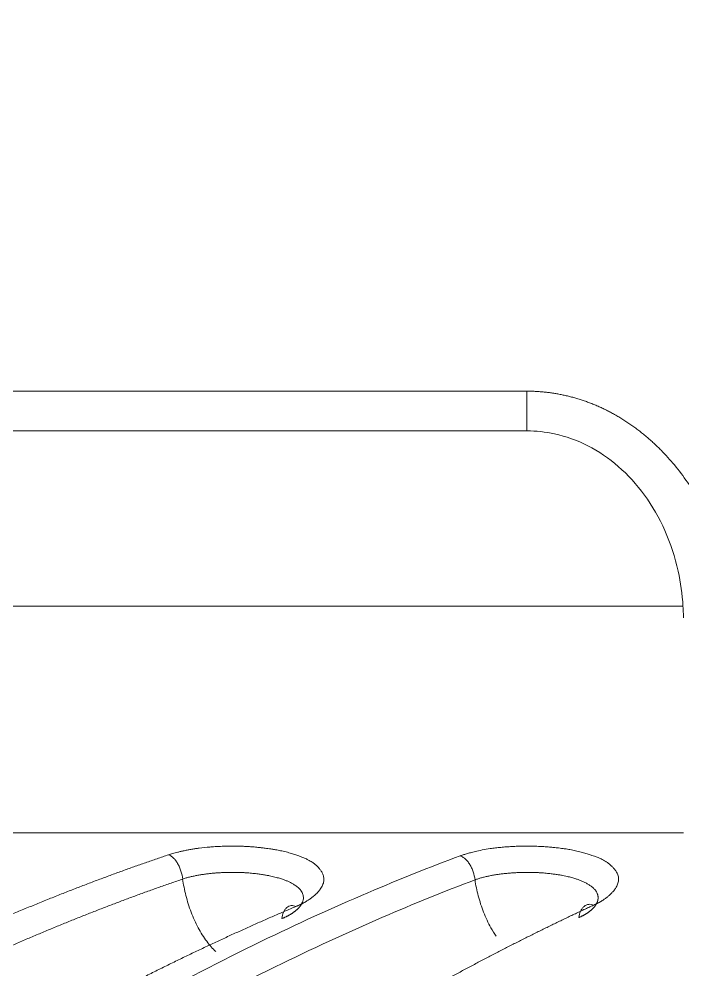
# Model space of a CAD drawing. Extents: x 19821 to 22981, y -91 to 2224.
# Drawn here: x 20843.18 to 20850.09, y 526.95 to 536.85 of the extents above; entities that cross this region are included whole.
import ezdxf

# ---------------------------------------------------------------- set-up
doc = ezdxf.new("R2010")
doc.units = 0
doc.header["$LTSCALE"] = 10
doc.header["$MEASUREMENT"] = 0
doc.layers.add('1', color=7, linetype='CONTINUOUS')

msp = doc.modelspace()

# ---------------------------------------------------------------- linework, layer by layer
at = {"layer": '1', "color": 7, "linetype": 'Continuous', "lineweight": 18}
msp.add_line((20848.4671, 532.9747), (20836.2214, 532.9747), dxfattribs=at)
at = {"layer": '1', "color": 7, "linetype": 'Continuous', "lineweight": 13}
for p, q in [((20848.4671, 532.9747), (20848.4671, 532.5611)), ((20836.2214, 532.5611), (20848.4671, 532.5611)), ((20850.0931, 530.7367), (20834.6049, 530.7367)), ((20834.6049, 528.3757), (20850.0975, 528.3757))]:
    msp.add_line(p, q, dxfattribs=at)
at = {"layer": '1', "color": 7, "linetype": 'Continuous', "lineweight": 18}
for points, knots in [([(20691.3077, 431.7399), (20691.8118, 429.8624), (20693.1906, 424.9424), (20695.914, 416.2963), (20699.8216, 405.1632), (20704.8708, 392.6223), (20711.0177, 379.6088), (20718.0482, 367.0162), (20725.8582, 355.217), (20734.4619, 344.3369), (20743.8701, 334.4965), (20754.0689, 325.8208), (20765.0331, 318.452), (20778.5147, 311.3199), (20794.7282, 305.0392), (20813.6125, 300.1856), (20832.7919, 297.2674), (20851.9796, 295.9994), (20870.879, 296.3816), (20889.1831, 298.408), (20906.6086, 302.0206), (20922.9815, 307.1546), (20938.1774, 313.7347), (20952.3055, 321.7971), (20965.5442, 331.59), (20976.4183, 342.1249), (20985.1079, 352.8905), (20991.8485, 363.3024), (20998.7853, 376.6053), (21005.2404, 393.0708), (21010.3936, 412.8351), (21013.2741, 433.5483), (21013.8544, 454.6923), (21012.3782, 475.7778), (21008.801, 498.8202), (21002.8018, 523.5291), (20994.268, 549.613), (20983.5803, 575.6986), (20970.8043, 601.5634), (20956.8092, 625.6618), (20947.1285, 640.6565), (20923.5699, 668.1636)], [0, 0, 0, 0, 0.0082069, 0.0215596, 0.0381097, 0.0578098, 0.0783679, 0.0985803, 0.1183953, 0.1377978, 0.1568237, 0.1755469, 0.1939843, 0.2122541, 0.2395791, 0.2668789, 0.2940862, 0.321042, 0.347645, 0.3734704, 0.3983715, 0.4223601, 0.4454972, 0.4678681, 0.4906141, 0.514563, 0.5313056, 0.5486882, 0.5666212, 0.5943077, 0.622846, 0.6523031, 0.6820326, 0.7116126, 0.7410481, 0.7799734, 0.8183744, 0.856331, 0.8984009, 0.9395583, 0.9734278, 0.9734278, 0.9734278, 0.9734278]), ([(20848.4671, 532.9747), (20848.4741, 532.9747), (20848.4882, 532.9746), (20848.5093, 532.9742), (20848.5306, 532.9736), (20848.5519, 532.9727), (20848.5733, 532.9715), (20848.5947, 532.9701), (20848.6162, 532.9685), (20848.6378, 532.9665), (20848.6594, 532.9643), (20848.6811, 532.9619), (20848.7028, 532.9591), (20848.7246, 532.9561), (20848.7464, 532.9528), (20848.7683, 532.9493), (20848.7902, 532.9455), (20848.8121, 532.9413), (20848.834, 532.937), (20848.856, 532.9323), (20848.878, 532.9273), (20848.9, 532.9221), (20848.922, 532.9166), (20848.944, 532.9108), (20848.9661, 532.9047), (20848.9881, 532.8983), (20849.0102, 532.8916), (20849.0322, 532.8846), (20849.0542, 532.8773), (20849.0762, 532.8697), (20849.0982, 532.8618), (20849.1202, 532.8536), (20849.1422, 532.8451), (20849.1641, 532.8363), (20849.186, 532.8272), (20849.2079, 532.8177), (20849.2297, 532.808), (20849.2515, 532.7979), (20849.2732, 532.7875), (20849.2949, 532.7768), (20849.3166, 532.7658), (20849.3382, 532.7545), (20849.3597, 532.7429), (20849.3812, 532.731), (20849.4026, 532.7188), (20849.4239, 532.7062), (20849.4451, 532.6934), (20849.4663, 532.6803), (20849.4874, 532.6669), (20849.5083, 532.6532), (20849.5292, 532.6392), (20849.55, 532.6249), (20849.5707, 532.6103), (20849.5913, 532.5955), (20849.6117, 532.5804), (20849.6321, 532.565), (20849.6523, 532.5493), (20849.6724, 532.5333), (20849.6924, 532.5171), (20849.7122, 532.5006), (20849.7319, 532.4838), (20849.7515, 532.4668), (20849.7709, 532.4495), (20849.7901, 532.4319), (20849.8092, 532.4141), (20849.8282, 532.396), (20849.847, 532.3777), (20849.9081, 532.3166), (20850.0107, 532.2032), (20850.1457, 532.0232), (20850.2734, 531.8165), (20850.3531, 531.6569), (20850.3965, 531.5578), (20850.4095, 531.5272), (20850.4226, 531.4953), (20850.4358, 531.4622), (20850.449, 531.4278), (20850.4621, 531.3921), (20850.4752, 531.3551), (20850.4881, 531.3168), (20850.5008, 531.2773), (20850.5133, 531.2365), (20850.5255, 531.1944), (20850.5374, 531.1511), (20850.5488, 531.1066), (20850.5599, 531.0608), (20850.5704, 531.0138), (20850.5804, 530.9657), (20850.5898, 530.9163), (20850.5986, 530.8659), (20850.6067, 530.8144), (20850.614, 530.7618), (20850.6206, 530.7082), (20850.6263, 530.6537), (20850.6313, 530.5983), (20850.6338, 530.561), (20850.635, 530.5422)], [0, 0, 0, 0, 0.005744, 0.011512, 0.017302, 0.023115, 0.028951, 0.03481, 0.040691, 0.046595, 0.052522, 0.058472, 0.064444, 0.070439, 0.076457, 0.082498, 0.088561, 0.094648, 0.100758, 0.106891, 0.113047, 0.119227, 0.125431, 0.131658, 0.13791, 0.144186, 0.150486, 0.156811, 0.163162, 0.169537, 0.175939, 0.182366, 0.18882, 0.1953, 0.201808, 0.208343, 0.214906, 0.221497, 0.228117, 0.234765, 0.241441, 0.248144, 0.254876, 0.261634, 0.268419, 0.275231, 0.28207, 0.288935, 0.295825, 0.302741, 0.309682, 0.316649, 0.32364, 0.330655, 0.337695, 0.344758, 0.351845, 0.358955, 0.366088, 0.373243, 0.380421, 0.387622, 0.394844, 0.402087, 0.409352, 0.416638, 0.423945, 0.431273, 0.488847, 0.551821, 0.620128, 0.693467, 0.702507, 0.711895, 0.721631, 0.731711, 0.742133, 0.752896, 0.763995, 0.775427, 0.787188, 0.799274, 0.811682, 0.824408, 0.83745, 0.850801, 0.864458, 0.878414, 0.892665, 0.907203, 0.922021, 0.937111, 0.952464, 0.968071, 0.98392, 1, 1, 1, 1]), ([(20850.0975, 530.613), (20850.0975, 530.6278), (20850.097, 530.669), (20850.095, 530.7103), (20850.0931, 530.7367)], [0, 0, 0, 0, 0.362334, 1, 1, 1, 1]), ([(20846.0611, 527.6095), (20846.0643, 527.6108), (20846.0709, 527.6135), (20846.0806, 527.6176), (20846.0906, 527.6219), (20846.1006, 527.6265), (20846.1106, 527.6312), (20846.1208, 527.6362), (20846.131, 527.6413), (20846.1412, 527.6467), (20846.1514, 527.6523), (20846.1616, 527.6581), (20846.1717, 527.6642), (20846.1894, 527.6752), (20846.2117, 527.6903), (20846.2358, 527.7086), (20846.2539, 527.7239), (20846.2672, 527.7362), (20846.2796, 527.7484), (20846.2965, 527.7659), (20846.3193, 527.7939), (20846.3371, 527.8242), (20846.3475, 527.8523), (20846.352, 527.8741), (20846.3529, 527.896), (20846.3502, 527.9169), (20846.3448, 527.9361), (20846.338, 527.9532), (20846.33, 527.9687), (20846.3214, 527.9827), (20846.3125, 527.9952), (20846.3048, 528.0049), (20846.2966, 528.0148), (20846.2849, 528.0276), (20846.269, 528.0424), (20846.2517, 528.0563), (20846.2369, 528.0668), (20846.2198, 528.0777), (20846.1981, 528.0901), (20846.1721, 528.1031), (20846.1465, 528.1145), (20846.126, 528.1229), (20846.1019, 528.1323), (20846.0701, 528.1439), (20846.0252, 528.1587), (20845.9824, 528.1711), (20845.9451, 528.1808), (20845.9165, 528.1874), (20845.889, 528.1933), (20845.8627, 528.1984), (20845.8338, 528.2035), (20845.8032, 528.2084), (20845.7716, 528.2129), (20845.7442, 528.2165), (20845.7209, 528.2193), (20845.7021, 528.2214), (20845.6878, 528.2229), (20845.6722, 528.2245), (20845.6519, 528.2265), (20845.6229, 528.2291), (20845.5864, 528.232), (20845.546, 528.2345), (20845.5, 528.2366), (20845.4513, 528.2379), (20845.3986, 528.2384), (20845.3394, 528.2378), (20845.2739, 528.2357), (20845.2135, 528.2325), (20845.1395, 528.2269), (20845.0769, 528.2204), (20845.0155, 528.212), (20844.9764, 528.2058), (20844.9362, 528.1986), (20844.8977, 528.1907), (20844.8624, 528.1827), (20844.8312, 528.175), (20844.803, 528.1675), (20844.7777, 528.1604), (20844.755, 528.1538), (20844.7409, 528.1495), (20844.7342, 528.1475)], [0, 0, 0, 0, 0.004378, 0.00891, 0.013599, 0.018444, 0.023447, 0.028609, 0.033929, 0.03941, 0.045051, 0.050853, 0.056816, 0.062941, 0.083163, 0.100509, 0.114909, 0.126311, 0.134677, 0.148987, 0.174713, 0.212082, 0.231911, 0.252009, 0.272342, 0.292874, 0.310584, 0.326964, 0.34202, 0.355761, 0.368198, 0.379344, 0.385059, 0.398192, 0.418661, 0.431262, 0.442758, 0.453156, 0.467908, 0.485245, 0.499374, 0.510048, 0.517334, 0.535916, 0.556558, 0.579194, 0.591166, 0.602355, 0.612773, 0.622435, 0.631354, 0.643616, 0.654299, 0.663434, 0.671048, 0.677159, 0.681783, 0.684929, 0.692095, 0.701291, 0.712502, 0.726326, 0.73869, 0.754554, 0.770389, 0.786218, 0.807946, 0.829777, 0.841682, 0.877254, 0.889952, 0.903488, 0.917886, 0.933171, 0.946545, 0.95905, 0.970666, 0.981375, 0.991158, 1, 1, 1, 1]), ([(20849.1622, 527.6235), (20849.1651, 527.6248), (20849.1711, 527.6275), (20849.1799, 527.6315), (20849.1888, 527.6358), (20849.1977, 527.6402), (20849.2067, 527.6448), (20849.2157, 527.6495), (20849.2247, 527.6545), (20849.2337, 527.6596), (20849.2427, 527.6649), (20849.2516, 527.6704), (20849.2605, 527.676), (20849.2693, 527.6819), (20849.2854, 527.693), (20849.3059, 527.7084), (20849.3279, 527.7273), (20849.3443, 527.7431), (20849.3562, 527.7558), (20849.3672, 527.7684), (20849.3819, 527.7862), (20849.4011, 527.8147), (20849.4149, 527.8453), (20849.4213, 527.8736), (20849.4227, 527.8954), (20849.4205, 527.9172), (20849.4148, 527.9377), (20849.4067, 527.9566), (20849.3974, 527.9733), (20849.3872, 527.9883), (20849.3766, 528.0019), (20849.366, 528.014), (20849.3569, 528.0234), (20849.3472, 528.0331), (20849.3336, 528.0454), (20849.3137, 528.0612), (20849.2897, 528.0774), (20849.2653, 528.0915), (20849.239, 528.1048), (20849.2078, 528.1186), (20849.1757, 528.1312), (20849.1409, 528.1435), (20849.1042, 528.1555), (20849.0573, 528.1693), (20849.0129, 528.1809), (20848.9743, 528.1898), (20848.9451, 528.1959), (20848.9169, 528.2012), (20848.8897, 528.2059), (20848.8606, 528.2104), (20848.8302, 528.2146), (20848.7994, 528.2185), (20848.7722, 528.2215), (20848.7489, 528.2239), (20848.7296, 528.2258), (20848.7143, 528.2271), (20848.696, 528.2287), (20848.6732, 528.2305), (20848.6445, 528.2325), (20848.6156, 528.2342), (20848.5866, 528.2356), (20848.5575, 528.2368), (20848.53, 528.2376), (20848.493, 528.2382), (20848.4507, 528.2383), (20848.406, 528.2376), (20848.3609, 528.2363), (20848.3111, 528.2342), (20848.2529, 528.2304), (20848.1954, 528.2254), (20848.1391, 528.2193), (20848.0733, 528.2105), (20848.0021, 528.1985), (20847.9434, 528.1858), (20847.9042, 528.176), (20847.8804, 528.1697), (20847.8585, 528.1636), (20847.8383, 528.1576), (20847.8197, 528.1519), (20847.8026, 528.1465), (20847.787, 528.1414), (20847.7771, 528.1381), (20847.7723, 528.1365)], [0, 0, 0, 0, 0.004196, 0.008522, 0.012978, 0.017566, 0.022285, 0.027135, 0.032119, 0.037236, 0.042486, 0.047869, 0.053387, 0.059039, 0.064826, 0.085387, 0.103049, 0.117746, 0.129428, 0.138061, 0.15248, 0.178567, 0.21651, 0.236498, 0.256691, 0.277053, 0.29755, 0.315177, 0.331444, 0.346359, 0.359933, 0.372181, 0.383117, 0.389128, 0.402054, 0.421811, 0.440026, 0.455709, 0.470238, 0.487256, 0.506967, 0.518872, 0.537059, 0.557447, 0.579966, 0.591631, 0.602596, 0.612874, 0.622478, 0.631418, 0.642987, 0.653169, 0.66199, 0.669472, 0.67563, 0.680475, 0.684017, 0.692951, 0.701856, 0.710736, 0.719594, 0.728435, 0.737262, 0.744603, 0.761859, 0.77536, 0.78493, 0.802815, 0.820788, 0.838877, 0.857111, 0.875511, 0.904838, 0.932147, 0.942455, 0.952258, 0.961548, 0.970316, 0.978552, 0.98625, 0.993401, 1, 1, 1, 1]), ([(20827.1217, 511.1597), (20827.4566, 511.5855), (20828.1768, 512.4801), (20829.3396, 513.8553), (20830.6565, 515.3321), (20832.1396, 516.9024), (20833.8172, 518.5697), (20835.6918, 520.303), (20837.6777, 521.9931), (20839.6262, 523.5063), (20841.4094, 524.7642), (20842.9949, 525.7777), (20844.4036, 526.5898), (20845.6605, 527.2384), (20846.7693, 527.745), (20847.4552, 528.0189), (20847.7723, 528.1365)], [0, 0, 0, 0, 0.051416, 0.109485, 0.173664, 0.244952, 0.324478, 0.414177, 0.511533, 0.605754, 0.69044, 0.765709, 0.83375, 0.895352, 0.951117, 1, 1, 1, 1]), ([(20847.9267, 527.887), (20847.6087, 527.767), (20846.9212, 527.4882), (20845.8099, 526.9746), (20844.5506, 526.3193), (20843.1396, 525.5013), (20841.5522, 524.4833), (20839.7676, 523.2231), (20837.8182, 521.7108), (20835.8329, 520.0256), (20833.9597, 518.3003), (20832.284, 516.6434), (20830.8032, 515.0848), (20829.4887, 513.6209), (20828.3283, 512.2593), (20827.6098, 511.3746), (20827.2758, 510.9537)], [0, 0, 0, 0, 0.048883, 0.104649, 0.166251, 0.234292, 0.309561, 0.394246, 0.488468, 0.585823, 0.675522, 0.755049, 0.826337, 0.890516, 0.948585, 1, 1, 1, 1]), ([(20849.0074, 527.4933), (20849.0103, 527.4946), (20849.016, 527.4971), (20849.0244, 527.501), (20849.0326, 527.505), (20849.0406, 527.509), (20849.0484, 527.5131), (20849.0561, 527.5171), (20849.0635, 527.5213), (20849.0708, 527.5254), (20849.0779, 527.5296), (20849.0848, 527.5338), (20849.0915, 527.5381), (20849.098, 527.5423), (20849.1043, 527.5466), (20849.1104, 527.5509), (20849.1163, 527.5552), (20849.122, 527.5596), (20849.1275, 527.5639), (20849.1328, 527.5683), (20849.1379, 527.5726), (20849.1428, 527.577), (20849.1475, 527.5813), (20849.152, 527.5857), (20849.1564, 527.5901), (20849.1605, 527.5944), (20849.1644, 527.5987), (20849.1682, 527.6031), (20849.1718, 527.6074), (20849.1751, 527.6117), (20849.1783, 527.6159), (20849.1813, 527.6202), (20849.1842, 527.6244), (20849.1869, 527.6287), (20849.1893, 527.6328), (20849.1917, 527.637), (20849.1938, 527.6411), (20849.1958, 527.6452), (20849.1976, 527.6493), (20849.1993, 527.6534), (20849.2009, 527.6574), (20849.2022, 527.6613), (20849.2035, 527.6653), (20849.2046, 527.6692), (20849.2055, 527.673), (20849.2063, 527.6768), (20849.207, 527.6806), (20849.2076, 527.6843), (20849.2081, 527.688), (20849.2084, 527.6916), (20849.2086, 527.6952), (20849.2087, 527.6987), (20849.2087, 527.7022), (20849.2086, 527.7057), (20849.2084, 527.709), (20849.2081, 527.7124), (20849.2077, 527.7157), (20849.2073, 527.7189), (20849.2067, 527.7221), (20849.2061, 527.7252), (20849.2054, 527.7282), (20849.2046, 527.7313), (20849.2038, 527.7342), (20849.2029, 527.7371), (20849.2019, 527.7399), (20849.2009, 527.7427), (20849.1998, 527.7454), (20849.1946, 527.7577), (20849.1825, 527.7774), (20849.1618, 527.7993), (20849.1477, 527.8114), (20849.143, 527.8152)], [0, 0, 0, 0, 0.013642, 0.027303, 0.040978, 0.054664, 0.068357, 0.082053, 0.095749, 0.109441, 0.123126, 0.1368, 0.15046, 0.164102, 0.177719, 0.19131, 0.204868, 0.218391, 0.231874, 0.245314, 0.258707, 0.272051, 0.285341, 0.298574, 0.311744, 0.324848, 0.337883, 0.350845, 0.36373, 0.376536, 0.389258, 0.401894, 0.414442, 0.426897, 0.439258, 0.451521, 0.463683, 0.475741, 0.487693, 0.499536, 0.511267, 0.522885, 0.534387, 0.545772, 0.557037, 0.56818, 0.5792, 0.590096, 0.600865, 0.611506, 0.622018, 0.6324, 0.64265, 0.652767, 0.66275, 0.672599, 0.682312, 0.691889, 0.701328, 0.710631, 0.719795, 0.728822, 0.737709, 0.746457, 0.755067, 0.763536, 0.771866, 0.780057, 0.876725, 0.96129, 1, 1, 1, 1]), ([(20845.9137, 527.4827), (20845.9169, 527.484), (20845.9233, 527.4867), (20845.9327, 527.4907), (20845.9419, 527.4948), (20845.9508, 527.4989), (20845.9596, 527.5031), (20845.9681, 527.5074), (20845.9763, 527.5116), (20845.9844, 527.5159), (20845.9922, 527.5203), (20845.9998, 527.5247), (20846.0072, 527.529), (20846.0143, 527.5335), (20846.0212, 527.5379), (20846.0278, 527.5423), (20846.0343, 527.5468), (20846.0405, 527.5512), (20846.0464, 527.5556), (20846.0522, 527.5601), (20846.0577, 527.5645), (20846.063, 527.5689), (20846.0681, 527.5733), (20846.0729, 527.5776), (20846.0776, 527.582), (20846.082, 527.5863), (20846.0862, 527.5906), (20846.0902, 527.5948), (20846.0941, 527.599), (20846.0977, 527.6031), (20846.1011, 527.6072), (20846.1044, 527.6113), (20846.1074, 527.6153), (20846.1103, 527.6193), (20846.113, 527.6231), (20846.1155, 527.627), (20846.1221, 527.6374), (20846.1306, 527.6541), (20846.1375, 527.6766), (20846.14, 527.6975), (20846.1389, 527.7168), (20846.1329, 527.7428), (20846.1176, 527.7715), (20846.0972, 527.7938), (20846.087, 527.8033)], [0, 0, 0, 0, 0.014531, 0.029049, 0.043547, 0.05802, 0.072462, 0.086869, 0.101234, 0.115553, 0.129821, 0.144033, 0.158183, 0.172265, 0.186273, 0.200201, 0.214044, 0.227797, 0.241454, 0.255012, 0.268465, 0.281809, 0.295039, 0.308149, 0.321135, 0.333992, 0.346716, 0.359303, 0.371749, 0.384049, 0.396201, 0.408202, 0.420047, 0.431735, 0.44326, 0.454621, 0.465815, 0.536568, 0.603452, 0.666098, 0.724239, 0.777721, 0.905674, 1, 1, 1, 1]), ([(20849.1622, 527.6235), (20849.1454, 527.6158), (20849.1118, 527.6002), (20849.0613, 527.5766), (20849.0106, 527.5527), (20848.9597, 527.5287), (20848.9087, 527.5044), (20848.8574, 527.4799), (20848.8061, 527.4552), (20848.7545, 527.4302), (20848.7028, 527.405), (20848.6509, 527.3796), (20848.5989, 527.354), (20848.5467, 527.3281), (20848.4943, 527.3021), (20848.4417, 527.2757), (20848.389, 527.2492), (20848.3361, 527.2224), (20848.283, 527.1954), (20848.2298, 527.1682), (20848.1764, 527.1407), (20848.1229, 527.113), (20848.0691, 527.0851), (20848.0152, 527.0569), (20847.9612, 527.0285), (20847.9069, 526.9999), (20847.8525, 526.971), (20847.798, 526.9419), (20847.7432, 526.9126), (20847.6883, 526.883), (20847.6333, 526.8532), (20847.578, 526.8232), (20847.5226, 526.7929), (20847.467, 526.7624), (20847.4113, 526.7316), (20847.3554, 526.7006), (20847.2993, 526.6694), (20847.243, 526.6379), (20847.1866, 526.6062), (20847.13, 526.5742), (20847.0733, 526.542), (20847.0164, 526.5096), (20846.9593, 526.4769), (20846.902, 526.444), (20846.8446, 526.4108), (20846.787, 526.3774), (20846.7293, 526.3437), (20846.4928, 526.2053), (20846.067, 525.9501), (20845.4394, 525.5576), (20844.781, 525.1286), (20844.1324, 524.6888), (20843.4914, 524.2386), (20842.8557, 523.7776), (20842.1815, 523.2727), (20841.5459, 522.7812), (20840.9307, 522.2927), (20840.3173, 521.7938), (20839.6092, 521.2019), (20838.9568, 520.6401), (20838.4031, 520.152), (20837.9907, 519.7823), (20837.611, 519.4371), (20837.2641, 519.1175), (20836.95, 518.8249), (20836.6687, 518.5601), (20836.4203, 518.3239), (20836.1269, 518.0427), (20835.7825, 517.7086), (20835.3807, 517.3132), (20834.9925, 516.9258), (20834.618, 516.5471), (20834.2572, 516.1775), (20833.9101, 515.8175), (20833.4529, 515.3375), (20832.8916, 514.7374), (20832.2332, 514.0161), (20831.6051, 513.3119), (20831.1552, 512.796), (20830.872, 512.4665), (20830.7449, 512.318), (20830.6188, 512.1699), (20830.4937, 512.0222), (20830.3694, 511.8748), (20830.2461, 511.7278), (20830.1237, 511.5813), (20830.0023, 511.4352), (20829.8818, 511.2895), (20829.7622, 511.1442), (20829.6435, 510.9994), (20829.5258, 510.855), (20829.409, 510.7112), (20829.2932, 510.5677), (20829.1782, 510.4248), (20829.0643, 510.2824), (20828.9512, 510.1404), (20828.8391, 509.999), (20828.7279, 509.858), (20828.6176, 509.7176), (20828.5446, 509.6241), (20828.5081, 509.5774)], [0, 0, 0, 0, 0.002612, 0.00523, 0.007854, 0.010483, 0.013118, 0.015759, 0.018405, 0.021057, 0.023715, 0.026378, 0.029047, 0.031721, 0.034401, 0.037087, 0.039779, 0.042476, 0.045179, 0.047887, 0.050601, 0.053321, 0.056047, 0.058778, 0.061515, 0.064257, 0.067005, 0.069759, 0.072519, 0.075284, 0.078055, 0.080832, 0.083614, 0.086402, 0.089196, 0.091996, 0.094801, 0.097612, 0.100428, 0.103251, 0.106079, 0.108912, 0.111752, 0.114597, 0.117448, 0.120304, 0.123167, 0.126035, 0.155428, 0.186093, 0.21803, 0.25124, 0.279844, 0.310159, 0.342186, 0.375926, 0.400402, 0.429294, 0.462604, 0.50033, 0.52125, 0.540633, 0.558482, 0.574794, 0.589571, 0.602813, 0.614518, 0.624688, 0.644311, 0.663324, 0.681727, 0.69952, 0.716704, 0.733277, 0.749241, 0.782363, 0.814237, 0.844864, 0.874244, 0.88057, 0.886861, 0.893119, 0.899343, 0.905533, 0.911689, 0.917812, 0.923901, 0.929956, 0.935978, 0.941966, 0.94792, 0.953841, 0.959728, 0.965582, 0.971402, 0.977188, 0.982941, 0.988661, 0.994347, 1, 1, 1, 1]), ([(20846.0611, 527.6095), (20846.0418, 527.6014), (20846.0032, 527.585), (20845.9451, 527.5601), (20845.8868, 527.535), (20845.8282, 527.5095), (20845.7693, 527.4838), (20845.7102, 527.4578), (20845.6508, 527.4314), (20845.5911, 527.4048), (20845.5312, 527.3779), (20845.471, 527.3507), (20845.4106, 527.3232), (20845.3498, 527.2953), (20845.2888, 527.2672), (20845.2276, 527.2388), (20845.1661, 527.21), (20845.1043, 527.181), (20845.0422, 527.1516), (20844.9799, 527.1219), (20844.9173, 527.0919), (20844.8544, 527.0616), (20844.7913, 527.0309), (20844.7279, 527), (20844.6643, 526.9687), (20844.6004, 526.9371), (20844.5362, 526.9051), (20844.4717, 526.8728), (20844.407, 526.8402), (20844.342, 526.8073), (20844.2768, 526.774), (20844.2113, 526.7404), (20844.1455, 526.7065), (20844.0794, 526.6722), (20844.0131, 526.6376), (20843.9465, 526.6026), (20843.7324, 526.4895), (20843.361, 526.2885), (20842.8218, 525.984), (20842.2537, 525.6493), (20841.7103, 525.3155), (20841.1807, 524.9783), (20840.654, 524.632), (20840.0648, 524.2307), (20839.5481, 523.8655), (20839.0326, 523.4911), (20838.4824, 523.0812), (20837.8399, 522.5849), (20836.992, 521.9067), (20836.0537, 521.1214), (20835.1157, 520.2929), (20834.3905, 519.6269), (20833.8271, 519.095), (20833.2893, 518.574), (20832.7488, 518.0372), (20832.204, 517.482), (20831.6534, 516.9056), (20831.123, 516.3358), (20830.7357, 515.909), (20830.4837, 515.6268), (20830.3599, 515.4874), (20830.2371, 515.3482), (20830.1153, 515.2092), (20829.9944, 515.0705), (20829.8744, 514.932), (20829.7554, 514.7937), (20829.6373, 514.6557), (20829.5201, 514.518), (20829.4039, 514.3805), (20829.2887, 514.2433), (20829.1744, 514.1065), (20829.061, 513.9699), (20828.9485, 513.8337), (20828.8371, 513.6978), (20828.7265, 513.5623), (20828.6169, 513.4271), (20828.5443, 513.3368), (20828.5081, 513.2919)], [0, 0, 0, 0, 0.003359, 0.00673, 0.010115, 0.013512, 0.016923, 0.020346, 0.023782, 0.027231, 0.030693, 0.034168, 0.037656, 0.041157, 0.044671, 0.048197, 0.051737, 0.05529, 0.058855, 0.062434, 0.066025, 0.069629, 0.073247, 0.076877, 0.08052, 0.084176, 0.087845, 0.091527, 0.095222, 0.09893, 0.102651, 0.106385, 0.110131, 0.113891, 0.117664, 0.121449, 0.125248, 0.154167, 0.184613, 0.216584, 0.250083, 0.276062, 0.305485, 0.338354, 0.374667, 0.391851, 0.424475, 0.466587, 0.499187, 0.566263, 0.623789, 0.656991, 0.688869, 0.719424, 0.748658, 0.781432, 0.813246, 0.844099, 0.873993, 0.881338, 0.888642, 0.895906, 0.903129, 0.910311, 0.917453, 0.924554, 0.931615, 0.938635, 0.945615, 0.952555, 0.959454, 0.966312, 0.97313, 0.979908, 0.986646, 0.993343, 1, 1, 1, 1])]:
    msp.add_open_spline(points, degree=3, knots=knots, dxfattribs=at)
at = {"layer": '1', "color": 7, "linetype": 'Continuous', "lineweight": 13}
for points, knots in [([(20698.7444, 469.0202), (20699.0537, 467.0519), (20701.5998, 451.6855), (20707.096, 428.4587), (20717.9394, 398.9514), (20729.755, 375.4444), (20742.4468, 357.5171), (20754.5867, 344.7797), (20765.866, 335.4359), (20780.0423, 326.9213), (20803.4832, 317.2449), (20830.7497, 311.9474), (20859.7346, 310.6889), (20890.8844, 312.8369), (20923.0158, 321.6225), (20948.4368, 336.7371), (20962.999, 349.5348), (20972.8913, 361.0832), (20981.5056, 374.9916), (20988.8013, 391.2129), (20994.5038, 409.7404), (20999.2286, 437.0224), (20998.7642, 473.9192), (20989.6155, 517.8115), (20974.4834, 560.6581), (20955.2654, 599.7948), (20939.7322, 624.8), (20903.6199, 668.1863)], [0.1557471, 0.1557471, 0.1557471, 0.1557471, 0.1631072, 0.2132649, 0.2434205, 0.276089, 0.3087575, 0.3257451, 0.3441483, 0.3664559, 0.3906224, 0.4409693, 0.4674788, 0.4961974, 0.5560278, 0.5931512, 0.6124554, 0.6333683, 0.6537476, 0.6758252, 0.7004604, 0.7271486, 0.7807463, 0.8388106, 0.8913568, 0.9482818, 1, 1, 1, 1]), ([(20850.0931, 530.7367), (20850.0856, 530.8592), (20850.0478, 531.1304), (20849.9183, 531.5271), (20849.705, 531.8996), (20849.4302, 532.2015), (20849.1094, 532.4197), (20848.7817, 532.5376), (20848.5636, 532.5611), (20848.4671, 532.5611)], [0, 0, 0, 0, 0.128875, 0.286698, 0.441451, 0.592421, 0.739904, 0.884651, 1, 1, 1, 1]), ([(20827.1216, 514.8169), (20827.1405, 514.8398), (20827.1782, 514.8857), (20827.2351, 514.9544), (20827.2921, 515.0232), (20827.3493, 515.092), (20827.4068, 515.1609), (20827.4644, 515.2297), (20827.5223, 515.2986), (20827.5804, 515.3676), (20827.6388, 515.4365), (20827.6973, 515.5055), (20827.7561, 515.5745), (20827.815, 515.6436), (20827.8742, 515.7126), (20827.9336, 515.7817), (20827.9932, 515.8508), (20828.0531, 515.9199), (20828.1131, 515.989), (20828.1734, 516.0582), (20828.2339, 516.1273), (20828.2946, 516.1965), (20828.3555, 516.2657), (20828.4166, 516.3349), (20828.478, 516.4041), (20828.5395, 516.4733), (20828.6013, 516.5425), (20828.6633, 516.6117), (20828.7255, 516.6809), (20828.788, 516.7501), (20828.8506, 516.8193), (20828.9135, 516.8885), (20828.9766, 516.9577), (20829.0399, 517.0269), (20829.1034, 517.0961), (20829.1671, 517.1653), (20829.3793, 517.3948), (20829.7471, 517.7865), (20830.2792, 518.3373), (20830.8323, 518.8935), (20831.3799, 519.4281), (20831.9232, 519.9432), (20832.4633, 520.4411), (20833.0284, 520.9468), (20833.7592, 521.581), (20834.6998, 522.3614), (20835.6367, 523.0916), (20836.4626, 523.7025), (20837.0503, 524.1206), (20837.6071, 524.5023), (20838.07, 524.8096), (20838.5077, 525.0914), (20838.913, 525.345), (20839.2969, 525.5786), (20839.6594, 525.793), (20840.0005, 525.9894), (20840.4202, 526.2248), (20840.916, 526.4927), (20841.4853, 526.7848), (20842.0264, 527.0484), (20842.4232, 527.2316), (20842.6854, 527.3485), (20842.8223, 527.4086), (20842.958, 527.4673), (20843.0925, 527.5245), (20843.2259, 527.5804), (20843.358, 527.6348), (20843.489, 527.6879), (20843.6188, 527.7397), (20843.7474, 527.7901), (20843.8749, 527.8392), (20844.0011, 527.887), (20844.1262, 527.9335), (20844.2501, 527.9788), (20844.3728, 528.0228), (20844.4944, 528.0656), (20844.6147, 528.1072), (20844.6945, 528.1341), (20844.7342, 528.1475)], [0, 0, 0, 0, 0.003456, 0.006921, 0.010394, 0.013877, 0.017368, 0.020867, 0.024376, 0.027893, 0.031419, 0.034953, 0.038496, 0.042048, 0.045609, 0.049179, 0.052757, 0.056344, 0.059939, 0.063544, 0.067157, 0.070779, 0.07441, 0.078049, 0.081698, 0.085355, 0.08902, 0.092695, 0.096378, 0.10007, 0.103771, 0.107481, 0.1112, 0.114927, 0.118663, 0.122408, 0.126162, 0.156025, 0.186884, 0.21874, 0.251593, 0.280915, 0.31151, 0.34338, 0.376525, 0.434688, 0.501144, 0.53297, 0.572288, 0.598961, 0.625635, 0.649312, 0.671819, 0.693158, 0.713328, 0.732329, 0.750161, 0.783553, 0.815472, 0.845918, 0.874892, 0.882711, 0.890474, 0.898178, 0.905825, 0.913414, 0.920946, 0.928421, 0.935837, 0.943196, 0.950498, 0.957742, 0.964929, 0.972058, 0.97913, 0.986144, 0.993101, 1, 1, 1, 1]), ([(20844.7342, 528.1475), (20844.7421, 528.1447), (20844.7503, 528.1407), (20844.7667, 528.1303), (20844.775, 528.1239), (20844.7913, 528.1087), (20844.7994, 528.0999), (20844.8148, 528.0801), (20844.8222, 528.0692), (20844.8361, 528.0455), (20844.8425, 528.0329), (20844.854, 528.0065), (20844.8591, 527.9927), (20844.8724, 527.951), (20844.8784, 527.9224), (20844.8817, 527.8955)], [0, 0, 0, 0, 0.125, 0.125, 0.25, 0.25, 0.375, 0.375, 0.5, 0.5, 0.625, 0.625, 0.75, 0.75, 1, 1, 1, 1]), ([(20847.9267, 527.887), (20847.9233, 527.9139), (20847.917, 527.9423), (20847.9031, 527.9838), (20847.8977, 527.9975), (20847.8856, 528.0237), (20847.8789, 528.0362), (20847.8644, 528.0596), (20847.8567, 528.0705), (20847.8405, 528.09), (20847.8321, 528.0986), (20847.815, 528.1136), (20847.8063, 528.1198), (20847.7891, 528.1299), (20847.7806, 528.1338), (20847.7723, 528.1365)], [0, 0, 0, 0, 0.25, 0.25, 0.375, 0.375, 0.5, 0.5, 0.625, 0.625, 0.75, 0.75, 0.875, 0.875, 1, 1, 1, 1]), ([(20846.087, 527.8033), (20846.0858, 527.8044), (20846.0752, 527.8141), (20846.0547, 527.8303), (20846.0229, 527.8492), (20845.9923, 527.8646), (20845.9617, 527.8781), (20845.9282, 527.8908), (20845.8893, 527.9035), (20845.8419, 527.9164), (20845.7955, 527.9274), (20845.7514, 527.9356), (20845.7115, 527.942), (20845.6654, 527.9485), (20845.6127, 527.9548), (20845.5705, 527.9586), (20845.5419, 527.9606), (20845.5289, 527.9614), (20845.5156, 527.9621), (20845.5018, 527.9627), (20845.4876, 527.9632), (20845.473, 527.9637), (20845.4579, 527.9641), (20845.4424, 527.9644), (20845.4266, 527.9646), (20845.4103, 527.9647), (20845.3936, 527.9646), (20845.3766, 527.9645), (20845.3592, 527.9642), (20845.3414, 527.9638), (20845.3233, 527.9633), (20845.3049, 527.9626), (20845.2862, 527.9618), (20845.2672, 527.9607), (20845.248, 527.9595), (20845.2286, 527.9582), (20845.209, 527.9566), (20845.1892, 527.9548), (20845.1693, 527.9529), (20845.1493, 527.9507), (20845.1293, 527.9482), (20845.1092, 527.9456), (20845.0892, 527.9427), (20845.0692, 527.9396), (20845.0494, 527.9363), (20845.0296, 527.9327), (20845.01, 527.9289), (20844.9907, 527.9248), (20844.9716, 527.9205), (20844.9528, 527.916), (20844.9344, 527.9112), (20844.9163, 527.9062), (20844.8987, 527.901), (20844.8873, 527.8973), (20844.8816, 527.8955)], [0, 0, 0, 0, 0.007774, 0.064549, 0.108976, 0.148037, 0.183079, 0.216138, 0.255851, 0.297987, 0.345243, 0.372198, 0.402408, 0.43599, 0.473005, 0.513475, 0.521817, 0.530404, 0.539237, 0.548317, 0.557642, 0.567215, 0.577034, 0.5871, 0.597413, 0.607973, 0.618781, 0.629836, 0.641137, 0.652686, 0.664481, 0.676522, 0.68881, 0.701345, 0.714124, 0.727148, 0.740415, 0.753922, 0.767669, 0.781654, 0.795875, 0.810329, 0.825013, 0.83992, 0.855047, 0.87039, 0.885942, 0.901698, 0.917648, 0.933783, 0.950094, 0.966575, 0.983215, 1, 1, 1, 1]), ([(20849.143, 527.8152), (20849.1389, 527.8185), (20849.1267, 527.8278), (20849.1037, 527.8431), (20849.0733, 527.8593), (20849.0409, 527.8739), (20849.0088, 527.8868), (20848.9737, 527.8988), (20848.9333, 527.9109), (20848.8842, 527.923), (20848.8367, 527.9331), (20848.7919, 527.9406), (20848.7517, 527.9463), (20848.7055, 527.9521), (20848.6531, 527.9575), (20848.6112, 527.9607), (20848.5828, 527.9622), (20848.5697, 527.9628), (20848.5562, 527.9633), (20848.5423, 527.9638), (20848.528, 527.9641), (20848.5132, 527.9644), (20848.498, 527.9645), (20848.4825, 527.9646), (20848.4665, 527.9646), (20848.4501, 527.9644), (20848.4333, 527.9642), (20848.4162, 527.9638), (20848.3987, 527.9633), (20848.3809, 527.9627), (20848.3627, 527.9619), (20848.3443, 527.9609), (20848.3256, 527.9598), (20848.3066, 527.9585), (20848.2874, 527.957), (20848.268, 527.9554), (20848.2485, 527.9535), (20848.2288, 527.9515), (20848.209, 527.9492), (20848.1892, 527.9467), (20848.1693, 527.944), (20848.1494, 527.941), (20848.1296, 527.9378), (20848.1099, 527.9344), (20848.0903, 527.9307), (20848.0709, 527.9268), (20848.0516, 527.9227), (20848.0327, 527.9183), (20848.014, 527.9136), (20847.9957, 527.9088), (20847.9778, 527.9037), (20847.9603, 527.8983), (20847.9431, 527.8928), (20847.9322, 527.8889), (20847.9267, 527.887)], [0, 0, 0, 0, 0.022801, 0.064112, 0.10799, 0.146618, 0.181318, 0.214019, 0.253478, 0.295246, 0.342014, 0.368524, 0.398161, 0.431045, 0.467248, 0.506815, 0.515171, 0.523778, 0.532637, 0.541749, 0.551113, 0.560732, 0.570604, 0.580731, 0.591114, 0.601752, 0.612646, 0.623796, 0.635203, 0.646866, 0.658787, 0.670964, 0.683399, 0.69609, 0.709038, 0.722242, 0.735699, 0.749409, 0.76337, 0.777579, 0.792036, 0.806736, 0.821676, 0.83685, 0.852253, 0.86788, 0.883726, 0.899783, 0.91604, 0.932488, 0.949119, 0.965922, 0.982887, 1, 1, 1, 1]), ([(20844.8816, 527.8955), (20844.8616, 527.8886), (20844.8214, 527.8749), (20844.7611, 527.8539), (20844.7007, 527.8328), (20844.6403, 527.8114), (20844.5798, 527.7898), (20844.5193, 527.7681), (20844.4587, 527.746), (20844.3981, 527.7238), (20844.3374, 527.7014), (20844.2766, 527.6788), (20844.2158, 527.6559), (20844.155, 527.6328), (20844.0941, 527.6095), (20844.0332, 527.586), (20843.9722, 527.5623), (20843.9111, 527.5384), (20843.85, 527.5143), (20843.7889, 527.4899), (20843.7277, 527.4654), (20843.6664, 527.4406), (20843.6051, 527.4156), (20843.5438, 527.3904), (20843.4824, 527.365), (20843.421, 527.3394), (20843.3595, 527.3136), (20843.298, 527.2876), (20843.2364, 527.2614), (20843.1748, 527.2349), (20843.1131, 527.2083), (20843.0514, 527.1814), (20842.9896, 527.1544), (20842.9278, 527.1271), (20842.866, 527.0996), (20842.8041, 527.0719), (20842.7422, 527.0441), (20842.6802, 527.016), (20842.6182, 526.9877), (20842.5561, 526.9592), (20842.494, 526.9305), (20842.4319, 526.9015), (20842.3697, 526.8724), (20842.3075, 526.8431), (20842.2452, 526.8136), (20842.1829, 526.7839), (20842.1206, 526.7539), (20842.0582, 526.7238), (20841.9957, 526.6935), (20841.9333, 526.6629), (20841.8708, 526.6322), (20841.8082, 526.6013), (20841.7457, 526.5701), (20841.6831, 526.5388), (20841.6204, 526.5072), (20841.5577, 526.4755), (20841.495, 526.4436), (20841.4322, 526.4114), (20841.3694, 526.3791), (20841.3066, 526.3466), (20841.2438, 526.3138), (20841.1809, 526.2809), (20841.1179, 526.2478), (20841.055, 526.2145), (20840.992, 526.181), (20840.9289, 526.1472), (20840.8659, 526.1133), (20840.8028, 526.0792), (20840.7396, 526.0449), (20840.6765, 526.0104), (20840.6133, 525.9757), (20840.5501, 525.9409), (20840.4868, 525.9058), (20840.4235, 525.8705), (20840.3602, 525.835), (20840.2969, 525.7994), (20840.2335, 525.7635), (20840.1701, 525.7274), (20840.1067, 525.6912), (20840.0432, 525.6548), (20839.9798, 525.6181), (20839.9162, 525.5813), (20839.8527, 525.5443), (20839.7891, 525.507), (20839.7255, 525.4696), (20839.6619, 525.432), (20839.5983, 525.3942), (20839.5346, 525.3562), (20839.4709, 525.318), (20839.4072, 525.2797), (20839.3434, 525.2411), (20839.2797, 525.2023), (20839.2159, 525.1634), (20839.152, 525.1242), (20839.0882, 525.0849), (20839.0243, 525.0453), (20838.9604, 525.0056), (20838.8965, 524.9657), (20838.8326, 524.9256), (20838.7686, 524.8853), (20838.7046, 524.8448), (20838.6406, 524.8041), (20838.5766, 524.7632), (20838.5126, 524.7221), (20838.4485, 524.6809), (20838.3844, 524.6394), (20838.3203, 524.5978), (20838.2562, 524.5559), (20838.192, 524.5139), (20838.1279, 524.4717), (20838.0637, 524.4293), (20837.9995, 524.3867), (20837.9353, 524.3439), (20837.871, 524.3009), (20837.8068, 524.2577), (20837.7425, 524.2144), (20837.6782, 524.1708), (20837.6139, 524.1271), (20837.5496, 524.0831), (20837.4852, 524.039), (20837.4209, 523.9947), (20837.3565, 523.9502), (20837.2921, 523.9055), (20837.2277, 523.8606), (20837.1633, 523.8155), (20837.0989, 523.7703), (20837.0345, 523.7248), (20836.97, 523.6792), (20836.9056, 523.6334), (20836.8411, 523.5873), (20836.7766, 523.5411), (20836.7121, 523.4947), (20836.6476, 523.4482), (20836.583, 523.4014), (20836.5185, 523.3544), (20836.454, 523.3073), (20836.3894, 523.2599), (20836.3248, 523.2124), (20836.2603, 523.1647), (20836.1957, 523.1168), (20836.1311, 523.0687), (20836.0665, 523.0204), (20836.0019, 522.972), (20835.9372, 522.9233), (20835.8726, 522.8745), (20835.808, 522.8254), (20835.7433, 522.7762), (20835.6787, 522.7268), (20835.614, 522.6772), (20835.5494, 522.6274), (20835.4847, 522.5775), (20835.4201, 522.5273), (20835.3554, 522.477), (20835.2907, 522.4264), (20835.226, 522.3757), (20835.1613, 522.3248), (20835.0966, 522.2737), (20835.032, 522.2224), (20834.9673, 522.1709), (20834.9026, 522.1193), (20834.8379, 522.0674), (20834.7732, 522.0154), (20834.5697, 521.8511), (20834.2326, 521.5749), (20833.7678, 521.1841), (20833.3189, 520.7971), (20832.8858, 520.415), (20832.4685, 520.0385), (20832.0672, 519.6684), (20831.6816, 519.3055), (20831.3119, 518.9506), (20830.958, 518.6043), (20830.6198, 518.2673), (20830.2973, 517.9404), (20829.9905, 517.624), (20829.6991, 517.3188), (20829.4233, 517.0254), (20829.1628, 516.7443), (20828.9175, 516.476), (20828.6874, 516.2209), (20828.4723, 515.9796), (20828.2722, 515.7524), (20828.0868, 515.5397), (20827.9162, 515.342), (20827.7602, 515.1595), (20827.6187, 514.9926), (20827.4916, 514.8415), (20827.3789, 514.7066), (20827.3086, 514.6218), (20827.2757, 514.5823)], [0, 0, 0, 0, 0.003491, 0.006982, 0.010473, 0.013965, 0.017458, 0.020951, 0.024444, 0.027938, 0.031432, 0.034927, 0.038423, 0.041919, 0.045415, 0.048912, 0.05241, 0.055908, 0.059407, 0.062906, 0.066405, 0.069906, 0.073407, 0.076908, 0.08041, 0.083913, 0.087416, 0.09092, 0.094424, 0.097929, 0.101434, 0.10494, 0.108447, 0.111955, 0.115462, 0.118971, 0.12248, 0.12599, 0.1295, 0.133011, 0.136523, 0.140036, 0.143548, 0.147062, 0.150576, 0.154091, 0.157607, 0.161123, 0.16464, 0.168157, 0.171675, 0.175194, 0.178714, 0.182234, 0.185755, 0.189276, 0.192798, 0.196321, 0.199845, 0.203369, 0.206894, 0.210419, 0.213946, 0.217472, 0.221, 0.224528, 0.228057, 0.231587, 0.235117, 0.238648, 0.24218, 0.245713, 0.249246, 0.25278, 0.256314, 0.259849, 0.263386, 0.266922, 0.27046, 0.273998, 0.277537, 0.281077, 0.284617, 0.288158, 0.2917, 0.295243, 0.298787, 0.302331, 0.305876, 0.309422, 0.312968, 0.316516, 0.320064, 0.323613, 0.327163, 0.330713, 0.334265, 0.337817, 0.34137, 0.344924, 0.348478, 0.352034, 0.35559, 0.359147, 0.362705, 0.366264, 0.369823, 0.373384, 0.376945, 0.380507, 0.38407, 0.387634, 0.391199, 0.394765, 0.398331, 0.401898, 0.405467, 0.409036, 0.412606, 0.416177, 0.419748, 0.423321, 0.426895, 0.430469, 0.434045, 0.437621, 0.441198, 0.444776, 0.448355, 0.451935, 0.455516, 0.459098, 0.462681, 0.466265, 0.469849, 0.473435, 0.477022, 0.480609, 0.484198, 0.487787, 0.491378, 0.494969, 0.498562, 0.502155, 0.505749, 0.509345, 0.512941, 0.516538, 0.520137, 0.523736, 0.527336, 0.530938, 0.53454, 0.538143, 0.541747, 0.545353, 0.548959, 0.552567, 0.556175, 0.559784, 0.563395, 0.567006, 0.570619, 0.597483, 0.623527, 0.648751, 0.673155, 0.696739, 0.719501, 0.741442, 0.76256, 0.782854, 0.802321, 0.82096, 0.838769, 0.855746, 0.87189, 0.887198, 0.90167, 0.915304, 0.928097, 0.940049, 0.951157, 0.96142, 0.970836, 0.979404, 0.987121, 0.993987, 1, 1, 1, 1]), ([(20844.8816, 527.8955), (20844.8895, 527.8392), (20844.9119, 527.7233), (20844.9665, 527.5486), (20845.0408, 527.3847), (20845.1295, 527.244), (20845.1944, 527.1702), (20845.2269, 527.1392)], [0, 0, 0, 0, 0.200733, 0.401897, 0.603061, 0.804225, 1, 1, 1, 1]), ([(20847.9267, 527.887), (20847.9346, 527.833), (20847.9573, 527.7197), (20848.0129, 527.5479), (20848.0797, 527.406), (20848.1279, 527.3279), (20848.1469, 527.3001)], [0, 0, 0, 0, 0.268599, 0.549112, 0.829625, 1, 1, 1, 1]), ([(20846.0611, 527.6095), (20846.0532, 527.6131), (20846.045, 527.6158), (20846.0286, 527.619), (20846.0203, 527.6194), (20846.004, 527.6177), (20845.9959, 527.6156), (20845.9805, 527.6088), (20845.973, 527.6041), (20845.9592, 527.5922), (20845.9528, 527.585), (20845.9412, 527.5686), (20845.9361, 527.5594), (20845.9227, 527.5294), (20845.9167, 527.5064), (20845.9134, 527.4829)], [0, 0, 0, 0, 0.125, 0.125, 0.25, 0.25, 0.375, 0.375, 0.5, 0.5, 0.625, 0.625, 0.75, 0.75, 1, 1, 1, 1]), ([(20849.1622, 527.6235), (20849.1539, 527.627), (20849.1454, 527.6294), (20849.1282, 527.6322), (20849.1195, 527.6324), (20849.1024, 527.6304), (20849.0939, 527.6281), (20849.0777, 527.6209), (20849.0699, 527.616), (20849.0554, 527.6038), (20849.0486, 527.5965), (20849.0365, 527.5798), (20849.0311, 527.5704), (20849.0171, 527.5401), (20849.0108, 527.517), (20849.0073, 527.4934)], [0, 0, 0, 0, 0.125, 0.125, 0.25, 0.25, 0.375, 0.375, 0.5, 0.5, 0.625, 0.625, 0.75, 0.75, 1, 1, 1, 1])]:
    msp.add_open_spline(points, degree=3, knots=knots, dxfattribs=at)

doc.saveas('drawing.dxf')
